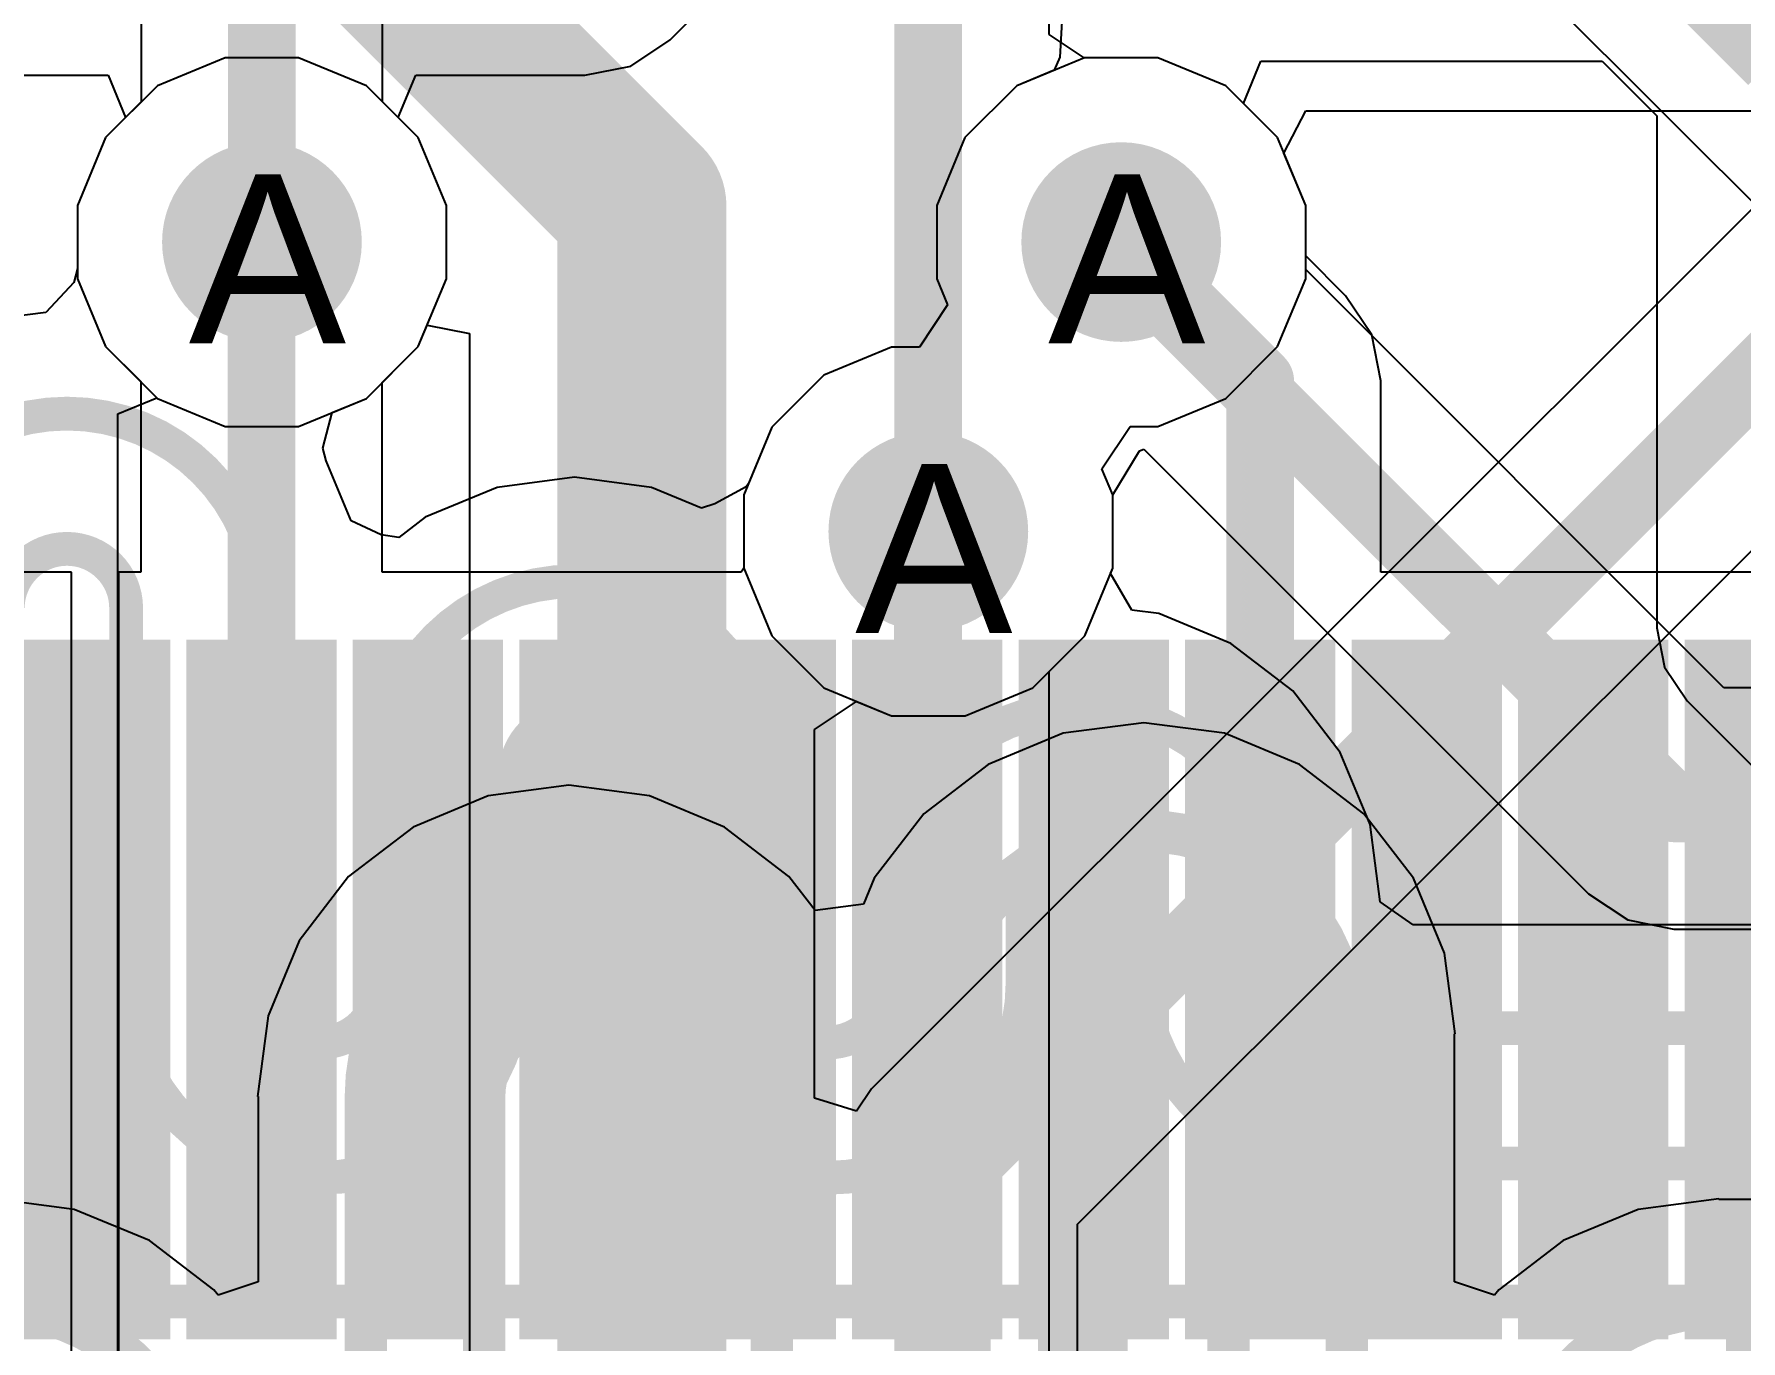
# Model space of a CAD drawing. Header units: inches. Extents: x 0 to 5271, y 0 to 5417.
# Drawn here: x 92.35 to 97.48, y 71.12 to 75.05 of the extents above; entities that cross this region are included whole.
import ezdxf

# ---------------------------------------------------------------- set-up
doc = ezdxf.new("R2010")
doc.units = ezdxf.units.IN
for name, color, linetype in [('Bottom Layer', 5, 'Continuous'), ('Drill Drawing', 1, 'Continuous'), ('L2_GND1', 16, 'Continuous'), ('L3_SIG1', 76, 'Continuous'), ('L4_PWR', 90, 'Continuous'), ('L5_GND2', 156, 'Continuous'), ('L6_SIG2', 130, 'Continuous'), ('L7_GND3', 216, 'Continuous'), ('Top Layer', 1, 'Continuous'), ('Top Paste', 8, 'Continuous'), ('Top Solder', 216, 'Continuous'), ('Via Holes', 16, 'Continuous')]:
    doc.layers.add(name, color=color, linetype=linetype)
doc.styles.add('Arial', font='', dxfattribs={"height": 0.2})
doc.styles.get('Arial').set_extended_font_data('Arial')

# ---------------------------------------------------------------- blocks, each defined once
blk = doc.blocks.new('AS0B826_S78B_7H_23')
at = {"layer": 'Top Layer'}
for points in [[(18.325, 19.131), (18.675, 19.131), (18.675, 17.131), (18.325, 17.131)], [(18.8249, 19.131), (19.1749, 19.131), (19.1749, 17.131), (18.8249, 17.131)], [(19.325, 19.131), (19.675, 19.131), (19.675, 17.131), (19.325, 17.131)], [(19.8249, 19.131), (20.1749, 19.131), (20.1749, 17.131), (19.8249, 17.131)], [(20.325, 19.131), (20.675, 19.131), (20.675, 17.131), (20.325, 17.131)], [(20.8249, 19.131), (21.1749, 19.131), (21.1749, 17.131), (20.8249, 17.131)], [(21.325, 19.131), (21.675, 19.131), (21.675, 17.131), (21.325, 17.131)], [(21.8249, 19.131), (22.1749, 19.131), (22.1749, 17.131), (21.8249, 17.131)], [(22.325, 19.131), (22.675, 19.131), (22.675, 17.131), (22.325, 17.131)], [(22.8249, 19.131), (23.1749, 19.131), (23.1749, 17.131), (22.8249, 17.131)], [(23.325, 19.131), (23.675, 19.131), (23.675, 17.131), (23.325, 17.131)]]:
    blk.add_hatch(color=1, dxfattribs=at).paths.add_polyline_path(points)
at = {"layer": 'Top Paste'}
for points in [[(18.325, 19.131), (18.675, 19.131), (18.675, 17.131), (18.325, 17.131)], [(18.8249, 19.131), (19.1749, 19.131), (19.1749, 17.131), (18.8249, 17.131)], [(19.325, 19.131), (19.675, 19.131), (19.675, 17.131), (19.325, 17.131)], [(19.8249, 19.131), (20.1749, 19.131), (20.1749, 17.131), (19.8249, 17.131)], [(20.325, 19.131), (20.675, 19.131), (20.675, 17.131), (20.325, 17.131)], [(20.8249, 19.131), (21.1749, 19.131), (21.1749, 17.131), (20.8249, 17.131)], [(21.325, 19.131), (21.675, 19.131), (21.675, 17.131), (21.325, 17.131)], [(21.8249, 19.131), (22.1749, 19.131), (22.1749, 17.131), (21.8249, 17.131)], [(22.325, 19.131), (22.675, 19.131), (22.675, 17.131), (22.325, 17.131)], [(22.8249, 19.131), (23.1749, 19.131), (23.1749, 17.131), (22.8249, 17.131)], [(23.325, 19.131), (23.675, 19.131), (23.675, 17.131), (23.325, 17.131)]]:
    blk.add_hatch(color=8, dxfattribs=at).paths.add_polyline_path(points)
at = {"layer": 'Top Solder'}
for points in [[(18.2742, 19.1818), (18.7258, 19.1818), (18.7258, 17.0802), (18.2742, 17.0802)], [(18.7741, 19.1818), (19.2257, 19.1818), (19.2257, 17.0802), (18.7741, 17.0802)], [(19.2742, 19.1818), (19.7258, 19.1818), (19.7258, 17.0802), (19.2742, 17.0802)], [(19.7741, 19.1818), (20.2257, 19.1818), (20.2257, 17.0802), (19.7741, 17.0802)], [(20.2742, 19.1818), (20.7258, 19.1818), (20.7258, 17.0802), (20.2742, 17.0802)], [(20.7741, 19.1818), (21.2257, 19.1818), (21.2257, 17.0802), (20.7741, 17.0802)], [(21.2742, 19.1818), (21.7258, 19.1818), (21.7258, 17.0802), (21.2742, 17.0802)], [(21.7741, 19.1818), (22.2257, 19.1818), (22.2257, 17.0802), (21.7741, 17.0802)], [(22.2742, 19.1818), (22.7258, 19.1818), (22.7258, 17.0802), (22.2742, 17.0802)], [(22.7741, 19.1818), (23.2257, 19.1818), (23.2257, 17.0802), (22.7741, 17.0802)], [(23.2742, 19.1818), (23.7258, 19.1818), (23.7258, 17.0802), (23.2742, 17.0802)]]:
    blk.add_hatch(color=216, dxfattribs=at).paths.add_polyline_path(points)

msp = doc.modelspace()

# ---------------------------------------------------------------- hatches: boundary and pattern name
at = {"layer": 'Bottom Layer'}
h = msp.add_hatch(color=5, dxfattribs=at)
edge = h.paths.add_edge_path()
edge.add_arc((93.0358, 74.422), 0.3, 0, 360)
h = msp.add_hatch(color=5, dxfattribs=at)
edge = h.paths.add_edge_path()
edge.add_arc((95.6167, 74.422), 0.3, 0, 360)
h = msp.add_hatch(color=5, dxfattribs=at)
edge = h.paths.add_edge_path()
edge.add_arc((95.0373, 73.5522), 0.3, 0, 360)
at = {"layer": 'L2_GND1'}
h = msp.add_hatch(color=16, dxfattribs=at)
edge = h.paths.add_edge_path()
edge.add_arc((93.0358, 74.422), 0.3, 0, 360)
h = msp.add_hatch(color=16, dxfattribs=at)
edge = h.paths.add_edge_path()
edge.add_arc((95.6167, 74.422), 0.3, 0, 360)
h = msp.add_hatch(color=16, dxfattribs=at)
edge = h.paths.add_edge_path()
edge.add_arc((95.0373, 73.5522), 0.3, 0, 360)
at = {"layer": 'L3_SIG1'}
h = msp.add_hatch(color=76, dxfattribs=at)
edge = h.paths.add_edge_path()
edge.add_arc((93.0358, 74.422), 0.3, 0, 360)
h = msp.add_hatch(color=76, dxfattribs=at)
edge = h.paths.add_edge_path()
edge.add_arc((95.6167, 74.422), 0.3, 0, 360)
h = msp.add_hatch(color=76, dxfattribs=at)
edge = h.paths.add_edge_path()
edge.add_arc((95.0373, 73.5522), 0.3, 0, 360)
at = {"layer": 'L4_PWR'}
h = msp.add_hatch(color=90, dxfattribs=at)
edge = h.paths.add_edge_path()
edge.add_arc((93.0358, 74.422), 0.3, 0, 360)
h = msp.add_hatch(color=90, dxfattribs=at)
edge = h.paths.add_edge_path()
edge.add_arc((95.6167, 74.422), 0.3, 0, 360)
h = msp.add_hatch(color=90, dxfattribs=at)
edge = h.paths.add_edge_path()
edge.add_arc((95.0373, 73.5522), 0.3, 0, 360)
at = {"layer": 'L5_GND2'}
h = msp.add_hatch(color=156, dxfattribs=at)
edge = h.paths.add_edge_path()
edge.add_arc((93.0358, 74.422), 0.3, 0, 360)
h = msp.add_hatch(color=156, dxfattribs=at)
edge = h.paths.add_edge_path()
edge.add_arc((95.6167, 74.422), 0.3, 0, 360)
h = msp.add_hatch(color=156, dxfattribs=at)
edge = h.paths.add_edge_path()
edge.add_arc((95.0373, 73.5522), 0.3, 0, 360)
at = {"layer": 'L6_SIG2'}
h = msp.add_hatch(color=130, dxfattribs=at)
edge = h.paths.add_edge_path()
edge.add_arc((93.0358, 74.422), 0.3, 0, 360)
h = msp.add_hatch(color=130, dxfattribs=at)
edge = h.paths.add_edge_path()
edge.add_arc((95.6167, 74.422), 0.3, 0, 360)
h = msp.add_hatch(color=130, dxfattribs=at)
edge = h.paths.add_edge_path()
edge.add_arc((95.0373, 73.5522), 0.3, 0, 360)
at = {"layer": 'L7_GND3'}
h = msp.add_hatch(color=216, dxfattribs=at)
edge = h.paths.add_edge_path()
edge.add_arc((93.0358, 74.422), 0.3, 0, 360)
h = msp.add_hatch(color=216, dxfattribs=at)
edge = h.paths.add_edge_path()
edge.add_arc((95.6167, 74.422), 0.3, 0, 360)
h = msp.add_hatch(color=216, dxfattribs=at)
edge = h.paths.add_edge_path()
edge.add_arc((95.0373, 73.5522), 0.3, 0, 360)
at = {"layer": 'Top Layer'}
h = msp.add_hatch(color=1, dxfattribs=at)
edge = h.paths.add_edge_path()
edge.add_arc((93.0358, 74.422), 0.3, 0, 360)
h = msp.add_hatch(color=1, dxfattribs=at)
edge = h.paths.add_edge_path()
edge.add_arc((95.6167, 74.422), 0.3, 0, 360)
h = msp.add_hatch(color=1, dxfattribs=at)
edge = h.paths.add_edge_path()
edge.add_arc((95.0373, 73.5522), 0.3, 0, 360)
at = {"layer": 'Via Holes'}
h = msp.add_hatch(color=7, dxfattribs=at)
edge = h.paths.add_edge_path()
edge.add_arc((93.0358, 74.422), 0.15, 0, 360)
h = msp.add_hatch(color=7, dxfattribs=at)
edge = h.paths.add_edge_path()
edge.add_arc((95.6167, 74.422), 0.15, 0, 360)
h = msp.add_hatch(color=7, dxfattribs=at)
edge = h.paths.add_edge_path()
edge.add_arc((95.0373, 73.5522), 0.15, 0, 360)

# ---------------------------------------------------------------- linework, layer by layer
at = {"layer": 'Bottom Layer'}
for p, q in [((96.1055, 74.6896), (96.1715, 74.8166)), ((96.1715, 74.8166), (98.4795, 74.8166)), ((96.1707, 74.5322), (96.1055, 74.6896)), ((96.1707, 74.3118), (96.1707, 74.5322)), ((96.0864, 74.1082), (96.1707, 74.3118)), ((95.9306, 73.9523), (96.0864, 74.1082)), ((95.7269, 73.868), (95.9306, 73.9523)), ((95.5588, 73.741), (95.6436, 73.868)), ((95.6436, 73.868), (95.7269, 73.868)), ((95.5913, 73.6624), (95.5588, 73.741)), ((95.5913, 73.442), (95.5913, 73.6624)), ((95.507, 73.2383), (95.5913, 73.442)), ((95.3999, 73.1313), (95.507, 73.2383)), ((95.3999, 69.9897), (95.3999, 73.1313))]:
    msp.add_line(p, q, dxfattribs=at)
msp.add_lwpolyline([(95.0373, 69.542, 0.2032, 0.2032, 0), (95.0373, 73.5522, 0.2032, 0.2032, 0)], format="xyseb", dxfattribs=at)
msp.add_lwpolyline([(94.9865, 73.5522, 0.1016, 0.1016, 1), (95.0881, 73.5522, 0.1016, 0.1016, 1)], format="xyseb", close=True, dxfattribs=at)
at = {"layer": 'L2_GND1'}
for p, q in [((92.9256, 74.976), (92.722, 74.8917)), ((93.146, 74.976), (92.9256, 74.976)), ((93.3496, 74.8917), (93.146, 74.976)), ((95.5065, 74.976), (95.3029, 74.8917)), ((95.7269, 74.976), (95.5065, 74.976)), ((95.9306, 74.8917), (95.7269, 74.976)), ((92.722, 74.8917), (92.5661, 74.7358)), ((93.5054, 74.7358), (93.3496, 74.8917)), ((95.3029, 74.8917), (95.1471, 74.7358)), ((96.0864, 74.7358), (95.9306, 74.8917)), ((92.5661, 74.7358), (92.4818, 74.5322)), ((93.5898, 74.5322), (93.5054, 74.7358)), ((95.1471, 74.7358), (95.0627, 74.5322)), ((96.1707, 74.5322), (96.0864, 74.7358)), ((92.4818, 74.5322), (92.4818, 74.3429)), ((93.5898, 74.3118), (93.5898, 74.5322)), ((95.0627, 74.5322), (95.0627, 74.3118)), ((96.1707, 74.3118), (96.1707, 74.5322)), ((92.4818, 74.3429), (92.4708, 74.3002)), ((92.4708, 74.3002), (92.3862, 74.2106)), ((93.5054, 74.1082), (93.5898, 74.3118)), ((95.0627, 74.3118), (95.0953, 74.2332)), ((96.0864, 74.1082), (96.1707, 74.3118)), ((95.0953, 74.2332), (95.0105, 74.1062)), ((92.3862, 74.2106), (92.218, 74.1885)), ((93.3496, 73.9523), (93.5054, 74.1082)), ((94.9271, 74.1062), (94.7235, 74.0218)), ((95.0105, 74.1062), (94.9271, 74.1062)), ((95.9306, 73.9523), (96.0864, 74.1082)), ((94.7235, 74.0218), (94.5677, 73.866)), ((93.2469, 73.9098), (93.3496, 73.9523)), ((95.7269, 73.868), (95.9306, 73.9523)), ((93.2182, 73.803), (93.2469, 73.9098)), ((94.5677, 73.866), (94.4975, 73.6964)), ((95.5588, 73.741), (95.6436, 73.868)), ((95.6436, 73.868), (95.7269, 73.868)), ((93.229, 73.7649), (93.2182, 73.803)), ((93.3036, 73.5847), (93.229, 73.7649)), ((95.5913, 73.6624), (95.5588, 73.741)), ((93.742, 73.6846), (93.5257, 73.5951)), ((93.9741, 73.7152), (93.742, 73.6846)), ((94.2061, 73.6846), (93.9741, 73.7152)), ((94.3563, 73.6224), (94.2061, 73.6846)), ((94.4903, 73.6868), (94.3959, 73.6349)), ((94.4975, 73.6964), (94.4903, 73.6868)), ((94.3959, 73.6349), (94.3563, 73.6224)), ((95.5913, 73.442), (95.5913, 73.6624)), ((93.3943, 73.5426), (93.3036, 73.5847)), ((93.5257, 73.5951), (93.4469, 73.5346)), ((93.4469, 73.5346), (93.3943, 73.5426)), ((95.5848, 73.4262), (95.5913, 73.442)), ((95.6483, 73.3162), (95.5848, 73.4262)), ((95.7301, 73.3055), (95.6483, 73.3162)), ((95.9464, 73.2159), (95.7301, 73.3055)), ((96.1321, 73.0734), (95.9464, 73.2159)), ((96.2746, 72.8877), (96.1321, 73.0734)), ((96.3642, 72.6714), (96.2746, 72.8877)), ((96.3947, 72.4394), (96.3642, 72.6714)), ((96.4932, 72.3706), (96.3947, 72.4394)), ((104.5158, 72.3706), (96.4932, 72.3706))]:
    msp.add_line(p, q, dxfattribs=at)
for points in [[(91.8659, 73.3223, 0.1016, 0.1016, -1), (93.0343, 73.3223, 0.1016, 0.1016, 0)], [(92.2723, 73.3223, 0.1016, 0.1016, -1), (92.6279, 73.3223, 0.1016, 0.1016, 0)], [(93.3899, 72.8185, 0.1016, 0.1016, -1), (94.5583, 72.8185, 0.1016, 0.1016, 0)], [(92.6279, 72.1947, 0.1016, 0.1016, 0), (92.6279, 73.3223, 0.1016, 0.1016, 0)], [(93.0343, 72.1947, 0.1016, 0.1016, 0), (93.0343, 73.3223, 0.1016, 0.1016, 0)], [(94.9139, 72.4394, 0.1016, 0.1016, -1), (96.0823, 72.4394, 0.1016, 0.1016, 0)], [(93.7963, 72.8185, 0.1016, 0.1016, -1), (94.1519, 72.8185, 0.1016, 0.1016, 0)], [(93.3899, 72.1947, 0.1016, 0.1016, 0), (93.3899, 72.8185, 0.1016, 0.1016, 0)], [(93.7963, 72.1947, 0.1016, 0.1016, 0), (93.7963, 72.8185, 0.1016, 0.1016, 0)], [(94.1519, 72.1947, 0.1016, 0.1016, 0), (94.1519, 72.8185, 0.1016, 0.1016, 0)], [(94.5583, 72.1947, 0.1016, 0.1016, 0), (94.5583, 72.8185, 0.1016, 0.1016, 0)], [(95.3203, 72.4394, 0.1016, 0.1016, -1), (95.6759, 72.4394, 0.1016, 0.1016, 0)], [(94.9139, 72.1947, 0.1016, 0.1016, 0), (94.9139, 72.4394, 0.1016, 0.1016, 0)], [(95.3203, 72.1947, 0.1016, 0.1016, 0), (95.3203, 72.4394, 0.1016, 0.1016, 0)], [(95.6759, 72.2376, 0.1016, 0.1016, 0), (95.6759, 72.4394, 0.1016, 0.1016, 0)], [(96.0823, 72.2376, 0.1016, 0.1016, 0), (96.0823, 72.4394, 0.1016, 0.1016, 0)], [(96.2601, 71.6534, 0.1016, 0.1016, -0.414214), (95.6759, 72.2376, 0.1016, 0.1016, 0)], [(96.2601, 72.0598, 0.1016, 0.1016, -0.414214), (96.0823, 72.2376, 0.1016, 0.1016, 0)], [(93.7963, 72.1947, 0.1016, 0.1016, -1), (92.6279, 72.1947, 0.1016, 0.1016, 0)], [(93.3899, 72.1947, 0.1016, 0.1016, -1), (93.0343, 72.1947, 0.1016, 0.1016, 0)], [(95.3203, 72.1947, 0.1016, 0.1016, -1), (94.1519, 72.1947, 0.1016, 0.1016, 0)], [(94.9139, 72.1947, 0.1016, 0.1016, -1), (94.5583, 72.1947, 0.1016, 0.1016, 0)], [(96.2601, 72.0598, 0.1016, 0.1016, 0), (97.7315, 72.0598, 0.1016, 0.1016, 0)], [(96.2601, 71.6534, 0.1016, 0.1016, 0), (97.7315, 71.6534, 0.1016, 0.1016, 0)], [(88.884, 71.2383, 0.1016, 0.1016, 0), (93.5937, 71.2383, 0.1016, 0.1016, 0)], [(93.5937, 71.2383, 0.1016, 0.1016, 0), (108.3983, 71.2383, 0.1016, 0.1016, 0)]]:
    msp.add_lwpolyline(points, format="xyseb", dxfattribs=at)
for points in [[(92.6025, 73.3223, 0.0508, 0.0508, 1), (92.6533, 73.3223, 0.0508, 0.0508, 1)], [(92.6025, 73.3223, 0.0508, 0.0508, 1), (92.6533, 73.3223, 0.0508, 0.0508, 1)], [(93.0089, 73.3223, 0.0508, 0.0508, 1), (93.0597, 73.3223, 0.0508, 0.0508, 1)], [(93.0089, 73.3223, 0.0508, 0.0508, 1), (93.0597, 73.3223, 0.0508, 0.0508, 1)], [(93.3645, 72.8185, 0.0508, 0.0508, 1), (93.4153, 72.8185, 0.0508, 0.0508, 1)], [(93.3645, 72.8185, 0.0508, 0.0508, 1), (93.4153, 72.8185, 0.0508, 0.0508, 1)], [(93.7709, 72.8185, 0.0508, 0.0508, 1), (93.8217, 72.8185, 0.0508, 0.0508, 1)], [(93.7709, 72.8185, 0.0508, 0.0508, 1), (93.8217, 72.8185, 0.0508, 0.0508, 1)], [(94.1265, 72.8185, 0.0508, 0.0508, 1), (94.1773, 72.8185, 0.0508, 0.0508, 1)], [(94.1265, 72.8185, 0.0508, 0.0508, 1), (94.1773, 72.8185, 0.0508, 0.0508, 1)], [(94.5329, 72.8185, 0.0508, 0.0508, 1), (94.5837, 72.8185, 0.0508, 0.0508, 1)], [(94.5329, 72.8185, 0.0508, 0.0508, 1), (94.5837, 72.8185, 0.0508, 0.0508, 1)], [(94.8885, 72.4394, 0.0508, 0.0508, 1), (94.9393, 72.4394, 0.0508, 0.0508, 1)], [(94.8885, 72.4394, 0.0508, 0.0508, 1), (94.9393, 72.4394, 0.0508, 0.0508, 1)], [(95.2949, 72.4394, 0.0508, 0.0508, 1), (95.3457, 72.4394, 0.0508, 0.0508, 1)], [(95.2949, 72.4394, 0.0508, 0.0508, 1), (95.3457, 72.4394, 0.0508, 0.0508, 1)], [(95.6505, 72.4394, 0.0508, 0.0508, 1), (95.7013, 72.4394, 0.0508, 0.0508, 1)], [(95.6505, 72.4394, 0.0508, 0.0508, 1), (95.7013, 72.4394, 0.0508, 0.0508, 1)], [(96.0569, 72.4394, 0.0508, 0.0508, 1), (96.1077, 72.4394, 0.0508, 0.0508, 1)], [(96.0569, 72.4394, 0.0508, 0.0508, 1), (96.1077, 72.4394, 0.0508, 0.0508, 1)], [(95.6505, 72.2376, 0.0508, 0.0508, 1), (95.7013, 72.2376, 0.0508, 0.0508, 1)], [(95.6505, 72.2376, 0.0508, 0.0508, 1), (95.7013, 72.2376, 0.0508, 0.0508, 1)], [(96.0569, 72.2376, 0.0508, 0.0508, 1), (96.1077, 72.2376, 0.0508, 0.0508, 1)], [(96.0569, 72.2376, 0.0508, 0.0508, 1), (96.1077, 72.2376, 0.0508, 0.0508, 1)], [(92.6025, 72.1947, 0.0508, 0.0508, 1), (92.6533, 72.1947, 0.0508, 0.0508, 1)], [(92.6025, 72.1947, 0.0508, 0.0508, 1), (92.6533, 72.1947, 0.0508, 0.0508, 1)], [(93.0089, 72.1947, 0.0508, 0.0508, 1), (93.0597, 72.1947, 0.0508, 0.0508, 1)], [(93.0089, 72.1947, 0.0508, 0.0508, 1), (93.0597, 72.1947, 0.0508, 0.0508, 1)], [(93.3645, 72.1947, 0.0508, 0.0508, 1), (93.4153, 72.1947, 0.0508, 0.0508, 1)], [(93.3645, 72.1947, 0.0508, 0.0508, 1), (93.4153, 72.1947, 0.0508, 0.0508, 1)], [(93.7709, 72.1947, 0.0508, 0.0508, 1), (93.8217, 72.1947, 0.0508, 0.0508, 1)], [(93.7709, 72.1947, 0.0508, 0.0508, 1), (93.8217, 72.1947, 0.0508, 0.0508, 1)], [(94.1265, 72.1947, 0.0508, 0.0508, 1), (94.1773, 72.1947, 0.0508, 0.0508, 1)], [(94.1265, 72.1947, 0.0508, 0.0508, 1), (94.1773, 72.1947, 0.0508, 0.0508, 1)], [(94.5329, 72.1947, 0.0508, 0.0508, 1), (94.5837, 72.1947, 0.0508, 0.0508, 1)], [(94.5329, 72.1947, 0.0508, 0.0508, 1), (94.5837, 72.1947, 0.0508, 0.0508, 1)], [(94.8885, 72.1947, 0.0508, 0.0508, 1), (94.9393, 72.1947, 0.0508, 0.0508, 1)], [(94.8885, 72.1947, 0.0508, 0.0508, 1), (94.9393, 72.1947, 0.0508, 0.0508, 1)], [(95.2949, 72.1947, 0.0508, 0.0508, 1), (95.3457, 72.1947, 0.0508, 0.0508, 1)], [(95.2949, 72.1947, 0.0508, 0.0508, 1), (95.3457, 72.1947, 0.0508, 0.0508, 1)], [(96.2347, 72.0598, 0.0508, 0.0508, 1), (96.2855, 72.0598, 0.0508, 0.0508, 1)], [(96.2347, 72.0598, 0.0508, 0.0508, 1), (96.2855, 72.0598, 0.0508, 0.0508, 1)], [(96.2347, 71.6534, 0.0508, 0.0508, 1), (96.2855, 71.6534, 0.0508, 0.0508, 1)], [(96.2347, 71.6534, 0.0508, 0.0508, 1), (96.2855, 71.6534, 0.0508, 0.0508, 1)], [(93.5683, 71.2383, 0.0508, 0.0508, 1), (93.6191, 71.2383, 0.0508, 0.0508, 1)], [(93.5683, 71.2383, 0.0508, 0.0508, 1), (93.6191, 71.2383, 0.0508, 0.0508, 1)]]:
    msp.add_lwpolyline(points, format="xyseb", close=True, dxfattribs=at)
at = {"layer": 'L3_SIG1'}
for p, q in [((95.3999, 75.0461), (95.3999, 77.0172)), ((99.2228, 76.2336), (94.8666, 71.8774)), ((95.5055, 74.9756), (95.3999, 75.0461)), ((95.5065, 74.976), (95.5055, 74.9756)), ((95.7269, 74.976), (95.5065, 74.976)), ((95.9306, 74.8917), (95.7269, 74.976)), ((96.0864, 74.7358), (95.9306, 74.8917)), ((96.1707, 74.5322), (96.0864, 74.7358)), ((96.1707, 74.3118), (96.1707, 74.5322)), ((95.4856, 71.4709), (98.3629, 74.3482)), ((96.0864, 74.1082), (96.1707, 74.3118)), ((93.5054, 74.1082), (93.5321, 74.1725)), ((93.5321, 74.1725), (93.6591, 74.1472)), ((93.6591, 74.1472), (93.6591, 68.7623)), ((93.3496, 73.9523), (93.5054, 74.1082)), ((95.9306, 73.9523), (96.0864, 74.1082)), ((92.6027, 73.9057), (92.72, 73.9543)), ((92.72, 73.9543), (92.722, 73.9523)), ((92.722, 73.9523), (92.9256, 73.868)), ((93.146, 73.868), (93.3496, 73.9523)), ((95.7269, 73.868), (95.9306, 73.9523)), ((92.6027, 41.9118), (92.6027, 73.9057)), ((92.9256, 73.868), (93.146, 73.868)), ((95.5588, 73.741), (95.6436, 73.868)), ((95.6436, 73.868), (95.7269, 73.868)), ((95.5913, 73.6624), (95.5588, 73.741)), ((95.5913, 73.442), (95.5913, 73.6624)), ((95.507, 73.2383), (95.5913, 73.442)), ((95.3512, 73.0825), (95.507, 73.2383)), ((95.1475, 72.9982), (95.3512, 73.0825)), ((94.695, 72.9569), (94.822, 73.0417)), ((94.822, 73.0417), (94.9271, 72.9982)), ((94.695, 71.8491), (94.695, 72.9569)), ((94.9271, 72.9982), (95.1475, 72.9982)), ((94.8666, 71.8774), (94.822, 71.8106)), ((94.822, 71.8106), (94.695, 71.8491)), ((95.4856, 63.1578), (95.4856, 71.4709))]:
    msp.add_line(p, q, dxfattribs=at)
for points in [[(95.0373, 73.5522, 0.2032, 0.2032, 0), (95.0373, 77.1674, 0.2032, 0.2032, 0)], [(95.123, 71.6211, 0.2032, 0.2032, 0), (99.7768, 76.2748, 0.2032, 0.2032, 0)], [(93.3697, 75.3371, 0.508, 0.508, 0), (94.177, 74.5298, 0.508, 0.508, 0)], [(94.177, 68.5862, 0.508, 0.508, 0), (94.177, 74.5298, 0.508, 0.508, 0)], [(95.123, 60.9854, 0.2032, 0.2032, 0), (95.123, 71.6211, 0.2032, 0.2032, 0)]]:
    msp.add_lwpolyline(points, format="xyseb", dxfattribs=at)
for points in [[(94.05, 74.5298, 0.254, 0.254, 1), (94.304, 74.5298, 0.254, 0.254, 1)], [(94.05, 74.5298, 0.254, 0.254, 1), (94.304, 74.5298, 0.254, 0.254, 1)], [(94.9865, 73.5522, 0.1016, 0.1016, 1), (95.0881, 73.5522, 0.1016, 0.1016, 1)], [(95.0722, 71.6211, 0.1016, 0.1016, 1), (95.1738, 71.6211, 0.1016, 0.1016, 1)], [(95.0722, 71.6211, 0.1016, 0.1016, 1), (95.1738, 71.6211, 0.1016, 0.1016, 1)]]:
    msp.add_lwpolyline(points, format="xyseb", close=True, dxfattribs=at)
at = {"layer": 'L4_PWR'}
for p, q in [((92.9256, 74.976), (92.722, 74.8917)), ((93.146, 74.976), (92.9256, 74.976)), ((93.3496, 74.8917), (93.146, 74.976)), ((95.5065, 74.976), (95.3029, 74.8917)), ((95.7269, 74.976), (95.5065, 74.976)), ((95.9306, 74.8917), (95.7269, 74.976)), ((92.722, 74.8917), (92.5661, 74.7358)), ((93.5054, 74.7358), (93.3496, 74.8917)), ((95.3029, 74.8917), (95.1471, 74.7358)), ((96.0864, 74.7358), (95.9306, 74.8917)), ((92.5661, 74.7358), (92.4818, 74.5322)), ((93.5898, 74.5322), (93.5054, 74.7358)), ((95.1471, 74.7358), (95.0627, 74.5322)), ((96.1707, 74.5322), (96.0864, 74.7358)), ((92.4818, 74.5322), (92.4818, 74.3118)), ((93.5898, 74.3118), (93.5898, 74.5322)), ((95.0627, 74.5322), (95.0627, 74.3118)), ((96.1707, 74.3118), (96.1707, 74.5322)), ((92.4818, 74.3118), (92.5661, 74.1082)), ((93.5054, 74.1082), (93.5898, 74.3118)), ((95.0627, 74.3118), (95.0953, 74.2332)), ((96.0864, 74.1082), (96.1707, 74.3118)), ((95.0953, 74.2332), (95.0105, 74.1062)), ((92.5661, 74.1082), (92.722, 73.9523)), ((93.3496, 73.9523), (93.5054, 74.1082)), ((94.9271, 74.1062), (94.7235, 74.0218)), ((95.0105, 74.1062), (94.9271, 74.1062)), ((95.9306, 73.9523), (96.0864, 74.1082)), ((94.7235, 74.0218), (94.5677, 73.866)), ((92.722, 73.9523), (92.9256, 73.868)), ((93.146, 73.868), (93.3496, 73.9523)), ((95.7269, 73.868), (95.9306, 73.9523)), ((92.9256, 73.868), (93.146, 73.868)), ((94.5677, 73.866), (94.4833, 73.6624)), ((95.5588, 73.741), (95.6436, 73.868)), ((95.6436, 73.868), (95.7269, 73.868)), ((95.5913, 73.6624), (95.5588, 73.741)), ((94.4833, 73.6624), (94.4833, 73.442)), ((95.5913, 73.442), (95.5913, 73.6624)), ((94.4833, 73.442), (94.5677, 73.2383)), ((95.507, 73.2383), (95.5913, 73.442)), ((94.5677, 73.2383), (94.7235, 73.0825)), ((95.3512, 73.0825), (95.507, 73.2383)), ((94.7235, 73.0825), (94.9271, 72.9982)), ((95.1475, 72.9982), (95.3512, 73.0825)), ((94.9271, 72.9982), (95.1475, 72.9982))]:
    msp.add_line(p, q, dxfattribs=at)
at = {"layer": 'L5_GND2'}
for p, q in [((93.3983, 74.8429), (93.3983, 77.544)), ((92.6732, 75.5661), (92.6732, 74.8429)), ((95.5065, 74.976), (95.3029, 74.8917)), ((95.7269, 74.976), (95.5065, 74.976)), ((95.9306, 74.8917), (95.7269, 74.976)), ((95.3029, 74.8917), (95.1471, 74.7358)), ((96.0864, 74.7358), (95.9306, 74.8917)), ((92.6732, 74.8429), (92.5661, 74.7358)), ((93.5054, 74.7358), (93.3983, 74.8429)), ((92.5661, 74.7358), (92.4818, 74.5322)), ((93.5898, 74.5322), (93.5054, 74.7358)), ((95.1471, 74.7358), (95.0627, 74.5322)), ((96.1707, 74.5322), (96.0864, 74.7358)), ((92.4818, 74.5322), (92.4818, 74.3118)), ((93.5898, 74.3118), (93.5898, 74.5322)), ((95.0627, 74.5322), (95.0627, 74.3118)), ((96.1707, 74.3392), (96.1707, 74.5322)), ((97.4271, 73.0828), (96.1707, 74.3392)), ((92.4818, 74.3118), (92.5661, 74.1082)), ((93.5054, 74.1082), (93.5898, 74.3118)), ((95.0627, 74.3118), (95.0953, 74.2332)), ((95.0953, 74.2332), (95.0105, 74.1062)), ((92.5661, 74.1082), (92.722, 73.9523)), ((93.3496, 73.9523), (93.5054, 74.1082)), ((94.9271, 74.1062), (94.7235, 74.0218)), ((95.0105, 74.1062), (94.9271, 74.1062)), ((94.7235, 74.0218), (94.5677, 73.866)), ((92.722, 73.9523), (92.9256, 73.868)), ((93.146, 73.868), (93.3496, 73.9523)), ((92.9256, 73.868), (93.146, 73.868)), ((94.5677, 73.866), (94.4833, 73.6624)), ((95.5913, 73.6624), (95.6713, 73.7945)), ((95.6713, 73.7945), (95.6847, 73.7997)), ((95.6847, 73.7997), (97.0206, 72.4638)), ((94.4833, 73.6624), (94.4833, 73.442)), ((95.5913, 73.442), (95.5913, 73.6624)), ((94.4833, 73.442), (94.5677, 73.2383)), ((95.507, 73.2383), (95.5913, 73.442)), ((94.5677, 73.2383), (94.7235, 73.0825)), ((95.3512, 73.0825), (95.507, 73.2383)), ((94.7235, 73.0825), (94.9271, 72.9982)), ((95.1475, 72.9982), (95.3512, 73.0825)), ((105.0479, 73.0828), (97.4271, 73.0828)), ((94.9271, 72.9982), (95.1475, 72.9982)), ((95.6846, 72.9778), (95.4426, 72.9459)), ((95.9267, 72.9459), (95.6846, 72.9778)), ((95.4426, 72.9459), (95.2171, 72.8525)), ((96.1522, 72.8525), (95.9267, 72.9459)), ((95.2171, 72.8525), (95.0234, 72.7039)), ((96.3459, 72.7039), (96.1522, 72.8525)), ((93.7154, 72.7577), (93.4899, 72.6643)), ((93.9574, 72.7896), (93.7154, 72.7577)), ((94.1995, 72.7577), (93.9574, 72.7896)), ((94.425, 72.6643), (94.1995, 72.7577)), ((95.0234, 72.7039), (94.8748, 72.5102)), ((96.4945, 72.5102), (96.3459, 72.7039)), ((93.4899, 72.6643), (93.2962, 72.5157)), ((94.6187, 72.5157), (94.425, 72.6643)), ((93.2962, 72.5157), (93.1476, 72.322)), ((94.6972, 72.4133), (94.6187, 72.5157)), ((94.8748, 72.5102), (94.8426, 72.4324)), ((96.5879, 72.2847), (96.4945, 72.5102)), ((97.0206, 72.4638), (97.0206, 72.4638)), ((97.0206, 72.4638), (97.1382, 72.3852)), ((94.8426, 72.4324), (94.6972, 72.4133)), ((97.1382, 72.3852), (97.277, 72.3576)), ((97.277, 72.3576), (97.277, 72.3576)), ((97.277, 72.3576), (129.7603, 72.3576)), ((93.1476, 72.322), (93.0542, 72.0965)), ((96.6197, 72.0427), (96.5879, 72.2847)), ((93.0542, 72.0965), (93.0223, 71.8545)), ((96.618, 71.2979), (96.618, 72.0427)), ((96.618, 72.0427), (96.6197, 72.0427)), ((93.0223, 71.8545), (93.0241, 71.8545)), ((93.0241, 71.8545), (93.0241, 71.2979)), ((92.4723, 71.5152), (92.2302, 71.5471)), ((92.6978, 71.4218), (92.4723, 71.5152)), ((97.1698, 71.5152), (96.9443, 71.4218)), ((97.4118, 71.5471), (97.1698, 71.5152)), ((97.4118, 71.5453), (97.4118, 71.5471)), ((130.7572, 71.5453), (97.4118, 71.5453)), ((92.8915, 71.2732), (92.6978, 71.4218)), ((96.9443, 71.4218), (96.7506, 71.2732)), ((92.9039, 71.2571), (92.8915, 71.2732)), ((93.0241, 71.2979), (92.9039, 71.2571)), ((96.7382, 71.2571), (96.618, 71.2979)), ((96.7506, 71.2732), (96.7382, 71.2571))]:
    msp.add_line(p, q, dxfattribs=at)
for points in [[(93.0358, 74.422, 0.2032, 0.2032, 0), (93.0358, 77.6942, 0.2032, 0.2032, 0)], [(95.6167, 74.3804, 0.2032, 0.2032, 0), (95.6167, 74.422, 0.2032, 0.2032, 0)], [(95.6167, 74.3804, 0.2032, 0.2032, 0), (97.277, 72.7202, 0.2032, 0.2032, 0)], [(97.277, 72.7202, 0.2032, 0.2032, 0), (129.7603, 72.7202, 0.2032, 0.2032, 0)], [(95.075, 72.0427, 0.127, 0.127, -1), (96.2942, 72.0427, 0.127, 0.127, 0)], [(93.3478, 71.8545, 0.127, 0.127, -1), (94.567, 71.8545, 0.127, 0.127, 0)], [(95.4306, 72.0427, 0.127, 0.127, -1), (95.9386, 72.0427, 0.127, 0.127, 0)], [(93.7034, 71.8545, 0.127, 0.127, -1), (94.2114, 71.8545, 0.127, 0.127, 0)], [(95.075, 70.0997, 0.127, 0.127, 0), (95.075, 72.0427, 0.127, 0.127, 0)], [(95.4306, 70.0997, 0.127, 0.127, 0), (95.4306, 72.0427, 0.127, 0.127, 0)], [(95.9386, 70.0997, 0.127, 0.127, 0), (95.9386, 72.0427, 0.127, 0.127, 0)], [(96.2942, 70.0997, 0.127, 0.127, 0), (96.2942, 72.0427, 0.127, 0.127, 0)], [(93.3478, 70.612, 0.127, 0.127, 0), (93.3478, 71.8545, 0.127, 0.127, 0)], [(93.7034, 70.612, 0.127, 0.127, 0), (93.7034, 71.8545, 0.127, 0.127, 0)], [(94.2114, 70.0997, 0.127, 0.127, 0), (94.2114, 71.8545, 0.127, 0.127, 0)], [(94.567, 70.0997, 0.127, 0.127, 0), (94.567, 71.8545, 0.127, 0.127, 0)], [(92.2302, 71.2216, 0.127, 0.127, -0.414214), (92.8398, 70.612, 0.127, 0.127, 0)], [(96.8022, 70.612, 0.127, 0.127, -0.414214), (97.4118, 71.2216, 0.127, 0.127, 0)], [(97.4118, 71.2216, 0.127, 0.127, 0), (97.6531, 71.2216, 0.127, 0.127, 0)]]:
    msp.add_lwpolyline(points, format="xyseb", dxfattribs=at)
for points in [[(92.985, 74.422, 0.1016, 0.1016, 1), (93.0866, 74.422, 0.1016, 0.1016, 1)], [(95.5659, 74.422, 0.1016, 0.1016, 1), (95.6675, 74.422, 0.1016, 0.1016, 1)], [(95.5659, 74.3804, 0.1016, 0.1016, 1), (95.6675, 74.3804, 0.1016, 0.1016, 1)], [(95.5659, 74.3804, 0.1016, 0.1016, 1), (95.6675, 74.3804, 0.1016, 0.1016, 1)], [(97.2262, 72.7202, 0.1016, 0.1016, 1), (97.3278, 72.7202, 0.1016, 0.1016, 1)], [(97.2262, 72.7202, 0.1016, 0.1016, 1), (97.3278, 72.7202, 0.1016, 0.1016, 1)], [(95.0433, 72.0427, 0.0635, 0.0635, 1), (95.1068, 72.0427, 0.0635, 0.0635, 1)], [(95.0433, 72.0427, 0.0635, 0.0635, 1), (95.1068, 72.0427, 0.0635, 0.0635, 1)], [(95.3989, 72.0427, 0.0635, 0.0635, 1), (95.4624, 72.0427, 0.0635, 0.0635, 1)], [(95.3989, 72.0427, 0.0635, 0.0635, 1), (95.4624, 72.0427, 0.0635, 0.0635, 1)], [(95.9069, 72.0427, 0.0635, 0.0635, 1), (95.9704, 72.0427, 0.0635, 0.0635, 1)], [(95.9069, 72.0427, 0.0635, 0.0635, 1), (95.9704, 72.0427, 0.0635, 0.0635, 1)], [(96.2625, 72.0427, 0.0635, 0.0635, 1), (96.326, 72.0427, 0.0635, 0.0635, 1)], [(96.2625, 72.0427, 0.0635, 0.0635, 1), (96.326, 72.0427, 0.0635, 0.0635, 1)], [(93.3161, 71.8545, 0.0635, 0.0635, 1), (93.3796, 71.8545, 0.0635, 0.0635, 1)], [(93.3161, 71.8545, 0.0635, 0.0635, 1), (93.3796, 71.8545, 0.0635, 0.0635, 1)], [(93.6717, 71.8545, 0.0635, 0.0635, 1), (93.7352, 71.8545, 0.0635, 0.0635, 1)], [(93.6717, 71.8545, 0.0635, 0.0635, 1), (93.7352, 71.8545, 0.0635, 0.0635, 1)], [(94.1797, 71.8545, 0.0635, 0.0635, 1), (94.2432, 71.8545, 0.0635, 0.0635, 1)], [(94.1797, 71.8545, 0.0635, 0.0635, 1), (94.2432, 71.8545, 0.0635, 0.0635, 1)], [(94.5353, 71.8545, 0.0635, 0.0635, 1), (94.5988, 71.8545, 0.0635, 0.0635, 1)], [(94.5353, 71.8545, 0.0635, 0.0635, 1), (94.5988, 71.8545, 0.0635, 0.0635, 1)], [(97.3801, 71.2216, 0.0635, 0.0635, 1), (97.4436, 71.2216, 0.0635, 0.0635, 1)], [(97.3801, 71.2216, 0.0635, 0.0635, 1), (97.4436, 71.2216, 0.0635, 0.0635, 1)]]:
    msp.add_lwpolyline(points, format="xyseb", close=True, dxfattribs=at)
at = {"layer": 'L6_SIG2'}
for p, q in [((94.2618, 75.0292), (96.1368, 76.9042)), ((94.1441, 74.9506), (94.2618, 75.0292)), ((94.0054, 74.923), (94.1441, 74.9506)), ((95.5065, 74.976), (95.3029, 74.8917)), ((95.7269, 74.976), (95.5065, 74.976)), ((95.9306, 74.8917), (95.7269, 74.976)), ((83.005, 74.923), (92.5737, 74.923)), ((92.5737, 74.923), (92.6263, 74.796)), ((93.4452, 74.796), (93.4978, 74.923)), ((93.4978, 74.923), (94.0054, 74.923)), ((94.0054, 74.923), (94.0054, 74.923)), ((95.3029, 74.8917), (95.1471, 74.7358)), ((96.0864, 74.7358), (95.9306, 74.8917)), ((92.6263, 74.796), (92.5661, 74.7358)), ((93.5054, 74.7358), (93.4452, 74.796)), ((92.5661, 74.7358), (92.4818, 74.5322)), ((93.5898, 74.5322), (93.5054, 74.7358)), ((95.1471, 74.7358), (95.0627, 74.5322)), ((96.1707, 74.5322), (96.0864, 74.7358)), ((92.4818, 74.5322), (92.4818, 74.3118)), ((93.5898, 74.3118), (93.5898, 74.5322)), ((95.0627, 74.5322), (95.0627, 74.3118)), ((96.1707, 74.3118), (96.1707, 74.5322)), ((92.4818, 74.3118), (92.5661, 74.1082)), ((93.5054, 74.1082), (93.5898, 74.3118)), ((95.0627, 74.3118), (95.0953, 74.2332)), ((96.0864, 74.1082), (96.1707, 74.3118)), ((95.0953, 74.2332), (95.0105, 74.1062)), ((92.5661, 74.1082), (92.722, 73.9523)), ((93.3496, 73.9523), (93.5054, 74.1082)), ((94.9271, 74.1062), (94.7235, 74.0218)), ((95.0105, 74.1062), (94.9271, 74.1062)), ((95.9306, 73.9523), (96.0864, 74.1082)), ((94.7235, 74.0218), (94.5677, 73.866)), ((92.722, 73.9523), (92.9256, 73.868)), ((93.146, 73.868), (93.3496, 73.9523)), ((95.7269, 73.868), (95.9306, 73.9523)), ((92.9256, 73.868), (93.146, 73.868)), ((94.5677, 73.866), (94.4833, 73.6624)), ((95.5588, 73.741), (95.6436, 73.868)), ((95.6436, 73.868), (95.7269, 73.868)), ((95.5913, 73.6624), (95.5588, 73.741)), ((94.4833, 73.6624), (94.4833, 73.442)), ((95.5913, 73.442), (95.5913, 73.6624)), ((94.4833, 73.442), (94.5677, 73.2383)), ((95.507, 73.2383), (95.5913, 73.442)), ((94.5677, 73.2383), (94.7235, 73.0825)), ((95.3512, 73.0825), (95.507, 73.2383)), ((94.7235, 73.0825), (94.9271, 72.9982)), ((95.1475, 72.9982), (95.3512, 73.0825)), ((94.9271, 72.9982), (95.1475, 72.9982))]:
    msp.add_line(p, q, dxfattribs=at)
at = {"layer": 'L7_GND3'}
for p, q in [((95.438, 75.0851), (95.4321, 74.9772)), ((92.9256, 74.976), (92.722, 74.8917)), ((93.146, 74.976), (92.9256, 74.976)), ((93.3496, 74.8917), (93.146, 74.976)), ((95.4321, 74.9772), (95.4151, 74.9381)), ((95.9839, 74.8384), (96.0365, 74.9654)), ((96.0365, 74.9654), (97.0611, 74.9654)), ((97.0611, 74.9654), (97.2252, 74.8013)), ((95.4151, 74.9381), (95.3029, 74.8917)), ((92.722, 74.8917), (92.5661, 74.7358)), ((93.5054, 74.7358), (93.3496, 74.8917)), ((95.3029, 74.8917), (95.1471, 74.7358)), ((96.0864, 74.7358), (95.9839, 74.8384)), ((97.2252, 74.8013), (97.2252, 73.2631)), ((92.5661, 74.7358), (92.4818, 74.5322)), ((93.5898, 74.5322), (93.5054, 74.7358)), ((95.1471, 74.7358), (95.0627, 74.5322)), ((96.1707, 74.5322), (96.0864, 74.7358)), ((92.4818, 74.5322), (92.4818, 74.3118)), ((93.5898, 74.3118), (93.5898, 74.5322)), ((95.0627, 74.5322), (95.0627, 74.3118)), ((96.1707, 74.3118), (96.1707, 74.5322)), ((92.4818, 74.3118), (92.5661, 74.1082)), ((93.5054, 74.1082), (93.5898, 74.3118)), ((95.0627, 74.3118), (95.0953, 74.2332)), ((96.0864, 74.1082), (96.1707, 74.3118)), ((95.0953, 74.2332), (95.0105, 74.1062)), ((92.5661, 74.1082), (92.722, 73.9523)), ((93.3496, 73.9523), (93.5054, 74.1082)), ((94.9271, 74.1062), (94.7235, 74.0218)), ((95.0105, 74.1062), (94.9271, 74.1062)), ((95.9306, 73.9523), (96.0864, 74.1082)), ((94.7235, 74.0218), (94.5677, 73.866)), ((92.722, 73.9523), (92.9256, 73.868)), ((93.146, 73.868), (93.3496, 73.9523)), ((95.7269, 73.868), (95.9306, 73.9523)), ((92.9256, 73.868), (93.146, 73.868)), ((94.5677, 73.866), (94.4833, 73.6624)), ((95.5588, 73.741), (95.6436, 73.868)), ((95.6436, 73.868), (95.7269, 73.868)), ((95.5913, 73.6624), (95.5588, 73.741)), ((94.4833, 73.6624), (94.4833, 73.442)), ((95.5913, 73.442), (95.5913, 73.6624)), ((94.4833, 73.442), (94.5677, 73.2383)), ((95.507, 73.2383), (95.5913, 73.442)), ((97.2252, 73.2631), (97.2489, 73.1441)), ((94.5677, 73.2383), (94.7235, 73.0825)), ((95.3512, 73.0825), (95.507, 73.2383)), ((97.2489, 73.1441), (97.3163, 73.0433)), ((94.7235, 73.0825), (94.9271, 72.9982)), ((95.1475, 72.9982), (95.3512, 73.0825)), ((97.3163, 73.0433), (98.6719, 71.6876)), ((94.9271, 72.9982), (95.1475, 72.9982))]:
    msp.add_line(p, q, dxfattribs=at)
msp.add_lwpolyline([(97.1899, 75.2761, 0.1016, 0.1016, 0), (97.536, 74.93, 0.1016, 0.1016, 0)], format="xyseb", dxfattribs=at)
at = {"layer": 'Top Layer'}
for p, q in [((96.6029, 75.452), (98.5076, 73.5473)), ((92.9256, 74.976), (92.722, 74.8917)), ((93.146, 74.976), (92.9256, 74.976)), ((93.3496, 74.8917), (93.146, 74.976)), ((95.5065, 74.976), (95.3029, 74.8917)), ((95.7269, 74.976), (95.5065, 74.976)), ((95.9306, 74.8917), (95.7269, 74.976)), ((92.722, 74.8917), (92.5661, 74.7358)), ((93.5054, 74.7358), (93.3496, 74.8917)), ((95.3029, 74.8917), (95.1471, 74.7358)), ((96.0864, 74.7358), (95.9306, 74.8917)), ((92.5661, 74.7358), (92.4818, 74.5322)), ((93.5898, 74.5322), (93.5054, 74.7358)), ((95.1471, 74.7358), (95.0627, 74.5322)), ((96.1707, 74.5322), (96.0864, 74.7358)), ((92.4818, 74.5322), (92.4818, 74.3118)), ((93.5898, 74.3118), (93.5898, 74.5322)), ((95.0627, 74.5322), (95.0627, 74.3118)), ((96.1707, 74.3808), (96.1707, 74.5322)), ((96.2906, 74.2609), (96.1707, 74.3808)), ((92.4818, 74.3118), (92.5661, 74.1082)), ((93.5054, 74.1082), (93.5898, 74.3118)), ((95.0627, 74.3118), (95.0953, 74.2332)), ((95.0953, 74.2332), (95.0105, 74.1062)), ((96.3692, 74.1433), (96.2906, 74.2609)), ((96.2906, 74.2609), (96.2906, 74.2609)), ((96.3968, 74.0045), (96.3692, 74.1433)), ((92.5661, 74.1082), (92.6717, 74.0026)), ((93.3968, 73.9996), (93.5054, 74.1082)), ((94.9271, 74.1062), (94.7235, 74.0218)), ((95.0105, 74.1062), (94.9271, 74.1062)), ((92.6717, 74.0026), (92.6717, 73.43)), ((93.3968, 73.43), (93.3968, 73.9996)), ((94.7235, 74.0218), (94.5677, 73.866)), ((96.3968, 73.43), (96.3968, 74.0045)), ((94.5677, 73.866), (94.4833, 73.6624)), ((94.4833, 73.6624), (94.4833, 73.442)), ((92.4633, 73.43), (87.1054, 73.43)), ((92.4633, 70.922), (92.4633, 73.43)), ((92.6717, 73.43), (92.6053, 73.43)), ((92.6053, 73.43), (92.6053, 70.922)), ((94.4753, 73.43), (93.3968, 73.43)), ((94.4833, 73.442), (94.4753, 73.43)), ((98.459, 73.43), (96.3968, 73.43))]:
    msp.add_line(p, q, dxfattribs=at)
for points in [[(96.8592, 75.7084, 0.2032, 0.2032, 0), (99.0342, 73.5334, 0.2032, 0.2032, 0)], [(93.0343, 72.176, 0.2032, 0.2032, 0), (93.0343, 74.422, 0.2032, 0.2032, 0)], [(95.6167, 74.422, 0.2032, 0.2032, 0), (96.0342, 74.0045, 0.2032, 0.2032, 0)], [(96.0342, 72.176, 0.2032, 0.2032, 0), (96.0342, 74.0045, 0.2032, 0.2032, 0)], [(95.0358, 72.1775, 0.2032, 0.2032, 0), (95.0358, 73.5506, 0.2032, 0.2032, 0)], [(95.0342, 72.176, 0.2032, 0.2032, 0), (95.0342, 72.857, 0.2032, 0.2032, 0)], [(95.0342, 71.526, 0.2032, 0.2032, 0), (95.0342, 72.176, 0.2032, 0.2032, 0)], [(95.5344, 48.3992, 0.2032, 0.2032, 0), (95.5344, 72.176, 0.2032, 0.2032, 0)], [(97.5344, 48.7305, 0.2032, 0.2032, 0), (97.5344, 72.176, 0.2032, 0.2032, 0)]]:
    msp.add_lwpolyline(points, format="xyseb", dxfattribs=at)
for points in [[(92.9835, 74.422, 0.1016, 0.1016, 1), (93.0851, 74.422, 0.1016, 0.1016, 1)], [(95.5659, 74.422, 0.1016, 0.1016, 1), (95.6675, 74.422, 0.1016, 0.1016, 1)], [(95.9834, 74.0045, 0.1016, 0.1016, 1), (96.085, 74.0045, 0.1016, 0.1016, 1)], [(95.9834, 74.0045, 0.1016, 0.1016, 1), (96.085, 74.0045, 0.1016, 0.1016, 1)], [(94.985, 73.5506, 0.1016, 0.1016, 1), (95.0866, 73.5506, 0.1016, 0.1016, 1)], [(94.9834, 72.857, 0.1016, 0.1016, 1), (95.085, 72.857, 0.1016, 0.1016, 1)], [(92.9835, 72.176, 0.1016, 0.1016, 1), (93.0851, 72.176, 0.1016, 0.1016, 1)], [(94.9834, 72.176, 0.1016, 0.1016, 1), (95.085, 72.176, 0.1016, 0.1016, 1)], [(94.9834, 72.176, 0.1016, 0.1016, 1), (95.085, 72.176, 0.1016, 0.1016, 1)], [(94.985, 72.1775, 0.1016, 0.1016, 1), (95.0866, 72.1775, 0.1016, 0.1016, 1)], [(95.4836, 72.176, 0.1016, 0.1016, 1), (95.5852, 72.176, 0.1016, 0.1016, 1)], [(95.9834, 72.176, 0.1016, 0.1016, 1), (96.085, 72.176, 0.1016, 0.1016, 1)], [(97.4836, 72.176, 0.1016, 0.1016, 1), (97.5852, 72.176, 0.1016, 0.1016, 1)], [(94.9834, 71.526, 0.1016, 0.1016, 1), (95.085, 71.526, 0.1016, 0.1016, 1)]]:
    msp.add_lwpolyline(points, format="xyseb", close=True, dxfattribs=at)

# ---------------------------------------------------------------- block references
msp.add_blockref('AS0B826_S78B_7H_23', (74.0344, 54.045))

# ---------------------------------------------------------------- texts
at = {"layer": 'Drill Drawing', "style": 'Arial'}
for p in [(92.8157, 74.1173), (95.3967, 74.1173), (94.8173, 73.2474)]:
    msp.add_text('A', height=0.508, dxfattribs=at).set_placement(p)

doc.saveas('drawing.dxf')
